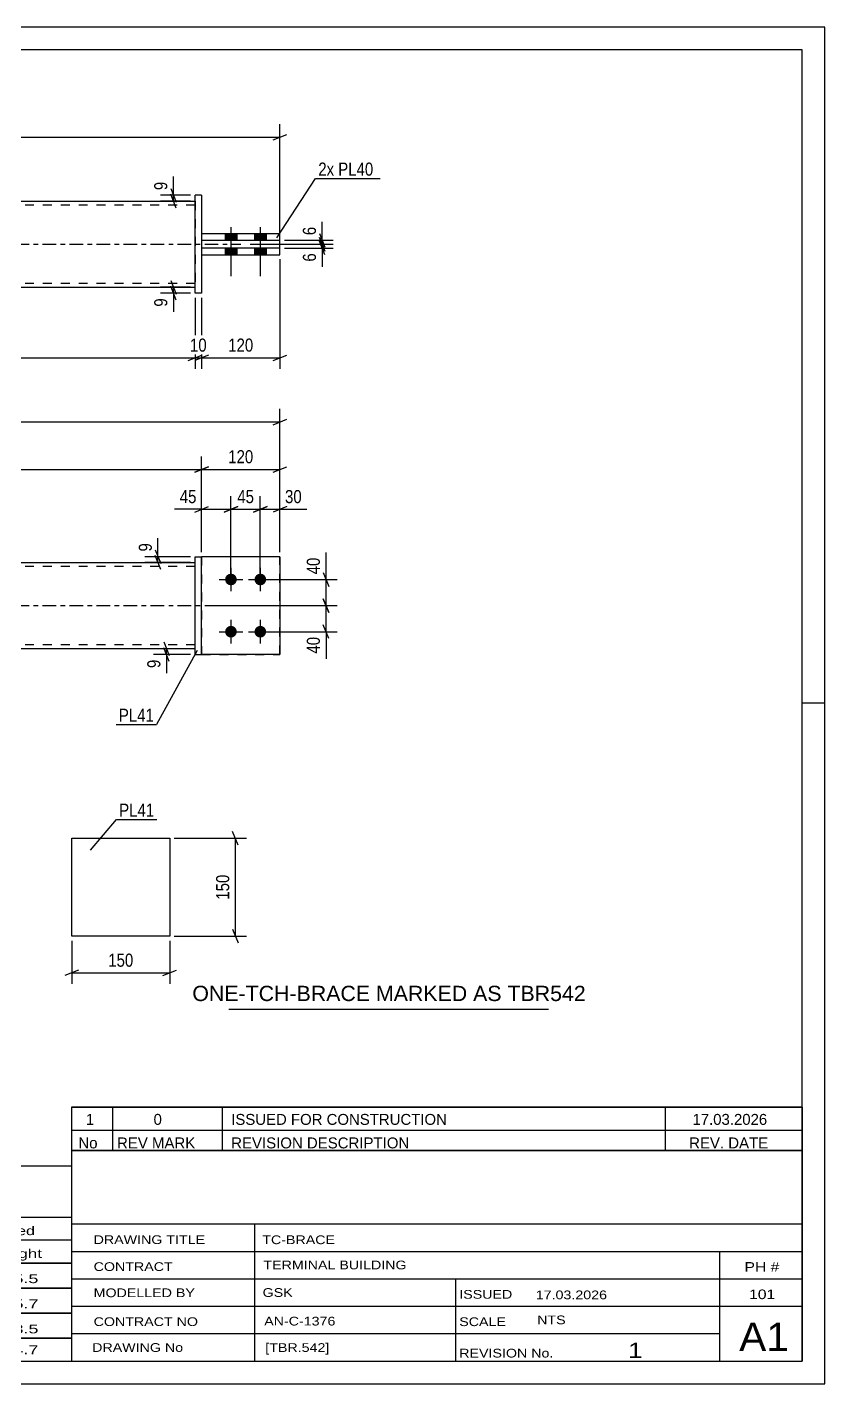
# Model space of a CAD drawing. Header units: millimetres. Extents: x 0 to 420, y 0 to 297.
# Drawn here: x 245.3 to 420, y 0 to 297 of the extents above; entities that cross this region are included whole.
import ezdxf

# ---------------------------------------------------------------- set-up
doc = ezdxf.new("R2010")
doc.units = ezdxf.units.MM
doc.linetypes.add('DXK_LINE_DOT2', pattern=[3.9198, 1.9599, -1.9599])
doc.linetypes.add('DXK_LINE_DOT3', pattern=[5.9187, 2.979, -0.9799, 0.9799, -0.9799])
doc.styles.add('Arial', font='arial.ttf', dxfattribs={"height": 0.2})
doc.styles.add('Arial Narrow', font='ARIALN.TTF', dxfattribs={"height": 0.2})

# ---------------------------------------------------------------- blocks, each defined once
blk = doc.blocks.new('Unknown-581632474-1163')
at = {"color": 5, "linetype": 'Continuous'}
for p, q in [((420, 297), (0, 297)), ((420, 0), (420, 297)), ((415, 292), (5, 292)), ((415, 5), (415, 292)), ((420, 149), (415, 149)), ((5, 5), (415, 5)), ((0, 0), (420, 0))]:
    blk.add_line(p, q, dxfattribs=at)
blk = doc.blocks.new('Part-581632474-1810 - 1791')
at = {"color": 2, "linetype": 'Continuous'}
for p, q in [((128.47, 179.8), (282.09, 179.8)), ((282.09, 160.94), (128.47, 160.94))]:
    blk.add_line(p, q, dxfattribs=at)
at = {"color": 7, "linetype": 'DXK_LINE_DOT2'}
for p, q in [((128.47, 160.94), (128.47, 179.8)), ((282.09, 178.94), (128.47, 178.94)), ((282.09, 160.94), (282.09, 179.8)), ((282.09, 161.8), (128.47, 161.8))]:
    blk.add_line(p, q, dxfattribs=at)
at = {"color": 7, "linetype": 'DXK_LINE_DOT3'}
blk.add_line((118.47, 170.37), (292.09, 170.37), dxfattribs=at)
blk = doc.blocks.new('Part-581632474-1798 - 1791')
at = {"color": 7, "linetype": 'DXK_LINE_DOT2'}
for p, q in [((300.66, 181.08), (283.52, 181.08)), ((283.52, 181.08), (283.52, 159.66)), ((300.66, 159.66), (300.66, 181.08)), ((283.52, 159.66), (300.66, 159.66))]:
    blk.add_line(p, q, dxfattribs=at)
blk = doc.blocks.new('Part-581632474-1815 - 1791')
at = {"color": 2, "linetype": 'Continuous'}
for p, q in [((300.66, 181.08), (283.52, 181.08)), ((300.66, 181.08), (300.66, 159.66)), ((300.66, 159.66), (283.52, 159.66))]:
    blk.add_line(p, q, dxfattribs=at)
at = {"color": 7, "linetype": 'DXK_LINE_DOT2'}
blk.add_line((283.52, 181.08), (283.52, 159.66), dxfattribs=at)
blk = doc.blocks.new('Bolt-581632474-1800 - 1791')
at = {"linetype": 'Continuous'}
for points in [[(289.95, 177.37, -1), (289.95, 174.8, -1)], [(296.38, 177.37, -1), (296.38, 174.8, -1)], [(289.95, 165.94, -1), (289.95, 163.37, -1)], [(296.38, 165.94, -1), (296.38, 163.37, -1)]]:
    blk.add_hatch(color=1, dxfattribs=at).paths.add_polyline_path(points)
at = {"color": 1, "linetype": 'Continuous'}
for p, q in [((289.95, 178.66), (289.95, 173.51)), ((296.38, 178.66), (296.38, 173.51)), ((287.38, 176.08), (292.52, 176.08)), ((293.81, 176.08), (298.95, 176.08)), ((289.95, 167.23), (289.95, 162.08)), ((296.38, 167.23), (296.38, 162.08)), ((287.38, 164.66), (292.52, 164.66)), ((293.81, 164.66), (298.95, 164.66))]:
    blk.add_line(p, q, dxfattribs=at)
blk = doc.blocks.new('Part-581632474-1835 - 1791')
at = {"color": 2, "linetype": 'Continuous'}
for p, q in [((282.09, 159.66), (282.09, 181.08)), ((282.09, 181.08), (283.52, 181.08)), ((283.52, 159.66), (283.52, 181.08)), ((282.09, 159.66), (283.52, 159.66))]:
    blk.add_line(p, q, dxfattribs=at)
blk = doc.blocks.new('Part-581632474-2156 - 2128')
at = {"color": 2, "linetype": 'Continuous'}
for p, q in [((128.47, 258.9), (282.09, 258.9)), ((128.47, 240.05), (282.09, 240.05))]:
    blk.add_line(p, q, dxfattribs=at)
at = {"color": 7, "linetype": 'DXK_LINE_DOT2'}
for p, q in [((128.47, 240.05), (128.47, 258.9)), ((282.09, 258.9), (282.09, 240.05)), ((282.09, 258.05), (128.47, 258.05)), ((282.09, 240.9), (128.47, 240.9))]:
    blk.add_line(p, q, dxfattribs=at)
at = {"color": 7, "linetype": 'DXK_LINE_DOT3'}
blk.add_line((118.47, 249.48), (292.09, 249.48), dxfattribs=at)
blk = doc.blocks.new('Part-581632474-2134 - 2128')
at = {"color": 2, "linetype": 'Continuous'}
for p, q in [((300.66, 248.62), (283.52, 248.62)), ((283.52, 248.62), (283.52, 247.19)), ((283.52, 247.19), (300.66, 247.19)), ((300.66, 247.19), (300.66, 248.62))]:
    blk.add_line(p, q, dxfattribs=at)
blk = doc.blocks.new('Part-581632474-2139 - 2128')
at = {"color": 2, "linetype": 'Continuous'}
for p, q in [((300.66, 251.76), (283.52, 251.76)), ((283.52, 251.76), (283.52, 250.33)), ((283.52, 250.33), (300.66, 250.33)), ((300.66, 250.33), (300.66, 251.76))]:
    blk.add_line(p, q, dxfattribs=at)
blk = doc.blocks.new('Part-581632474-2151 - 2128')
at = {"color": 2, "linetype": 'Continuous'}
for p, q in [((283.52, 260.19), (282.09, 260.19)), ((282.09, 238.76), (282.09, 260.19)), ((283.52, 260.19), (283.52, 238.76)), ((283.52, 238.76), (282.09, 238.76))]:
    blk.add_line(p, q, dxfattribs=at)
blk = doc.blocks.new('Bolt-581632474-2157 - 2128')
at = {"linetype": 'Continuous'}
for points in [[(291.24, 251.76), (288.66, 251.76), (288.66, 250.33), (291.24, 250.33)], [(291.24, 251.76), (288.66, 251.76), (288.66, 250.33), (291.24, 250.33)], [(297.66, 251.76), (295.09, 251.76), (295.09, 250.33), (297.66, 250.33)], [(297.66, 251.76), (295.09, 251.76), (295.09, 250.33), (297.66, 250.33)], [(291.24, 248.62), (288.66, 248.62), (288.66, 247.19), (291.24, 247.19)], [(291.24, 248.62), (288.66, 248.62), (288.66, 247.19), (291.24, 247.19)], [(297.66, 248.62), (295.09, 248.62), (295.09, 247.19), (297.66, 247.19)], [(297.66, 248.62), (295.09, 248.62), (295.09, 247.19), (297.66, 247.19)]]:
    blk.add_hatch(color=1, dxfattribs=at).paths.add_polyline_path(points)
at = {"color": 1, "linetype": 'Continuous'}
for p, q in [((289.95, 253.19), (289.95, 242.48)), ((289.95, 253.19), (289.95, 242.48)), ((296.38, 253.19), (296.38, 242.48)), ((296.38, 253.19), (296.38, 242.48)), ((288.66, 251.76), (288.66, 250.33)), ((288.66, 251.76), (288.66, 250.33)), ((291.24, 251.76), (291.24, 250.33)), ((291.24, 251.76), (291.24, 250.33)), ((295.09, 251.76), (295.09, 250.33)), ((295.09, 251.76), (295.09, 250.33)), ((297.66, 251.76), (297.66, 250.33)), ((297.66, 251.76), (297.66, 250.33)), ((288.66, 248.62), (288.66, 247.19)), ((288.66, 248.62), (288.66, 247.19)), ((291.24, 248.62), (291.24, 247.19)), ((291.24, 248.62), (291.24, 247.19)), ((295.09, 248.62), (295.09, 247.19)), ((295.09, 248.62), (295.09, 247.19)), ((297.66, 248.62), (297.66, 247.19)), ((297.66, 248.62), (297.66, 247.19))]:
    blk.add_line(p, q, dxfattribs=at)
blk = doc.blocks.new('Part-581632474-1390 - 1374')
at = {"color": 2, "linetype": 'Continuous'}
for p, q in [((255.1, 98.02), (255.1, 119.44)), ((255.1, 119.44), (276.53, 119.44)), ((276.53, 119.44), (276.53, 98.02)), ((276.53, 98.02), (255.1, 98.02))]:
    blk.add_line(p, q, dxfattribs=at)
blk = doc.blocks.new('StraightDimension-581632474-2023 - 1791')
at = {"color": 7, "linetype": 'Continuous'}
for p, q in [((111.4, 211.17), (108.4, 209.97)), ((109.9, 182.08), (109.9, 213.42)), ((299.16, 209.97), (302.16, 211.17)), ((300.66, 182.08), (300.66, 213.42)), ((109.9, 210.57), (300.66, 210.57))]:
    blk.add_line(p, q, dxfattribs=at)
at = {"color": 0}
blk.add_wipeout([(209.54, 211.32), (209.54, 215.52), (201.03, 215.52), (201.03, 211.32)], dxfattribs=at)
at = {"color": 3, "style": 'Arial Narrow'}
blk.add_text('1335', height=2.863, dxfattribs=at).set_placement((201.63, 211.92))
blk = doc.blocks.new('StraightDimension-581632474-1842 - 1791')
at = {"color": 7, "linetype": 'Continuous'}
for p, q in [((273.37, 182.58), (274.57, 179.58)), ((274.57, 178.3), (273.37, 181.3)), ((281.09, 181.08), (271.12, 181.08)), ((281.09, 179.8), (271.12, 179.8)), ((273.97, 179.8), (273.97, 181.08))]:
    blk.add_line(p, q, dxfattribs=at)
at = {"color": 0}
blk.add_wipeout([(273.22, 184.64), (269.02, 184.64), (269.02, 181.61), (273.22, 181.61)], dxfattribs=at)
at = {"color": 7, "linetype": 'Continuous'}
blk.add_line((273.97, 181.08), (273.97, 185.16), dxfattribs=at)
blk.add_line((273.97, 181.08), (273.97, 185.16), dxfattribs=at)
at = {"color": 3, "style": 'Arial Narrow'}
blk.add_text('9', height=2.86, rotation=90.0002, dxfattribs=at).set_placement((272.62, 182.21))
blk = doc.blocks.new('StraightDimension-581632474-2043 - 1791')
at = {"color": 7, "linetype": 'Continuous'}
for p, q in [((283.52, 182.08), (283.52, 194.3)), ((289.95, 177.08), (289.95, 194.3)), ((282.02, 190.85), (285.02, 192.05)), ((283.52, 191.45), (289.95, 191.45)), ((291.45, 192.05), (288.45, 190.85))]:
    blk.add_line(p, q, dxfattribs=at)
at = {"color": 0}
blk.add_wipeout([(283, 192.2), (283, 196.4), (278.14, 196.4), (278.14, 192.2)], dxfattribs=at)
at = {"color": 7, "linetype": 'Continuous'}
blk.add_line((283.52, 191.45), (277.61, 191.45), dxfattribs=at)
blk.add_line((283.52, 191.45), (277.61, 191.45), dxfattribs=at)
at = {"color": 3, "style": 'Arial Narrow'}
blk.add_text('45', height=2.863, dxfattribs=at).set_placement((278.74, 192.8))
blk = doc.blocks.new('StraightDimension-581632474-1851 - 1791')
at = {"color": 7, "linetype": 'Continuous'}
for p, q in [((281.09, 160.94), (272.99, 160.94)), ((275.24, 162.44), (276.44, 159.44)), ((276.44, 158.16), (275.24, 161.16)), ((275.84, 159.66), (275.84, 160.94)), ((281.09, 159.66), (272.99, 159.66))]:
    blk.add_line(p, q, dxfattribs=at)
at = {"color": 0}
blk.add_wipeout([(275.09, 159.13), (270.89, 159.13), (270.89, 156.1), (275.09, 156.1)], dxfattribs=at)
at = {"color": 7, "linetype": 'Continuous'}
blk.add_line((275.84, 159.66), (275.84, 155.58), dxfattribs=at)
blk.add_line((275.84, 159.66), (275.84, 155.58), dxfattribs=at)
at = {"color": 3, "style": 'Arial Narrow'}
blk.add_text('9', height=2.86, rotation=90.0002, dxfattribs=at).set_placement((274.49, 156.7))
blk = doc.blocks.new('StraightDimension-581632474-2059 - 1791')
at = {"color": 7, "linetype": 'Continuous'}
for p, q in [((289.95, 177.08), (289.95, 194.3)), ((296.38, 177.08), (296.38, 194.3)), ((288.45, 190.85), (291.45, 192.05)), ((289.95, 191.45), (296.38, 191.45)), ((297.88, 192.05), (294.88, 190.85))]:
    blk.add_line(p, q, dxfattribs=at)
at = {"color": 0}
blk.add_wipeout([(295.59, 192.2), (295.59, 196.4), (290.74, 196.4), (290.74, 192.2)], dxfattribs=at)
at = {"color": 3, "style": 'Arial Narrow'}
blk.add_text('45', height=2.863, dxfattribs=at).set_placement((291.34, 192.8))
blk = doc.blocks.new('StraightDimension-581632474-1954 - 1791')
at = {"color": 7, "linetype": 'Continuous'}
for p, q in [((283.52, 182.08), (283.52, 203.03)), ((300.66, 182.08), (300.66, 203.03)), ((285.02, 200.78), (282.02, 199.58)), ((283.52, 200.18), (300.66, 200.18)), ((299.16, 199.58), (302.16, 200.78))]:
    blk.add_line(p, q, dxfattribs=at)
at = {"color": 0}
blk.add_wipeout([(295.43, 200.93), (295.43, 205.13), (288.75, 205.13), (288.75, 200.93)], dxfattribs=at)
at = {"color": 3, "style": 'Arial Narrow'}
blk.add_text('120', height=2.863, dxfattribs=at).set_placement((289.35, 201.53))
blk = doc.blocks.new('StraightDimension-581632474-1973 - 1791')
at = {"color": 7, "linetype": 'Continuous'}
for p, q in [((127.05, 171.37), (127.05, 203.03)), ((283.52, 182.08), (283.52, 203.03)), ((128.55, 200.78), (125.55, 199.58)), ((127.05, 200.18), (283.52, 200.18)), ((282.02, 199.58), (285.02, 200.78))]:
    blk.add_line(p, q, dxfattribs=at)
at = {"color": 0}
blk.add_wipeout([(209.54, 200.93), (209.54, 205.13), (201.03, 205.13), (201.03, 200.93)], dxfattribs=at)
at = {"color": 3, "style": 'Arial Narrow'}
blk.add_text('1095', height=2.863, dxfattribs=at).set_placement((201.63, 201.53))
blk = doc.blocks.new('StraightDimension-581632474-2004 - 1791')
at = {"color": 7, "linetype": 'Continuous'}
for p, q in [((297.38, 176.08), (313.17, 176.08)), ((310.17, 177.58), (311.37, 174.58)), ((310.77, 170.37), (310.77, 176.08)), ((284.52, 170.37), (313.17, 170.37)), ((311.37, 168.87), (310.17, 171.87))]:
    blk.add_line(p, q, dxfattribs=at)
at = {"color": 0}
blk.add_wipeout([(310.02, 181.47), (305.82, 181.47), (305.82, 176.61), (310.02, 176.61)], dxfattribs=at)
at = {"color": 7, "linetype": 'Continuous'}
blk.add_line((310.77, 176.08), (310.77, 181.99), dxfattribs=at)
blk.add_line((310.77, 176.08), (310.77, 181.99), dxfattribs=at)
at = {"color": 3, "style": 'Arial Narrow'}
blk.add_text('40', height=2.863, rotation=90.0002, dxfattribs=at).set_placement((309.42, 177.21))
blk = doc.blocks.new('StraightDimension-581632474-2072 - 1791')
at = {"color": 7, "linetype": 'Continuous'}
for p, q in [((296.38, 177.08), (296.38, 194.3)), ((300.66, 182.08), (300.66, 194.3)), ((294.88, 190.85), (297.88, 192.05)), ((296.38, 191.45), (300.66, 191.45)), ((302.16, 192.05), (299.16, 190.85))]:
    blk.add_line(p, q, dxfattribs=at)
at = {"color": 0}
blk.add_wipeout([(306.05, 192.2), (306.05, 196.4), (301.19, 196.4), (301.19, 192.2)], dxfattribs=at)
at = {"color": 7, "linetype": 'Continuous'}
blk.add_line((300.66, 191.45), (306.57, 191.45), dxfattribs=at)
blk.add_line((300.66, 191.45), (306.57, 191.45), dxfattribs=at)
at = {"color": 3, "style": 'Arial Narrow'}
blk.add_text('30', height=2.863, dxfattribs=at).set_placement((301.79, 192.8))
blk = doc.blocks.new('StraightDimension-581632474-2013 - 1791')
at = {"color": 7, "linetype": 'Continuous'}
for p, q in [((284.52, 170.37), (313.17, 170.37)), ((310.17, 171.87), (311.37, 168.87)), ((310.77, 164.66), (310.77, 170.37)), ((297.38, 164.66), (313.17, 164.66)), ((311.37, 163.16), (310.17, 166.16))]:
    blk.add_line(p, q, dxfattribs=at)
at = {"color": 0}
blk.add_wipeout([(310.02, 164.13), (305.82, 164.13), (305.82, 159.27), (310.02, 159.27)], dxfattribs=at)
at = {"color": 7, "linetype": 'Continuous'}
blk.add_line((310.77, 164.66), (310.77, 158.75), dxfattribs=at)
blk.add_line((310.77, 164.66), (310.77, 158.75), dxfattribs=at)
at = {"color": 3, "style": 'Arial Narrow'}
blk.add_text('40', height=2.863, rotation=90.0002, dxfattribs=at).set_placement((309.42, 159.87))
blk = doc.blocks.new('StraightDimension-581632474-2273 - 2128')
at = {"color": 7, "linetype": 'Continuous'}
for p, q in [((128.47, 237.76), (128.47, 222.21)), ((282.09, 237.76), (282.09, 222.21)), ((129.97, 225.21), (126.97, 224.01)), ((128.47, 224.61), (282.09, 224.61)), ((280.59, 224.01), (283.59, 225.21))]:
    blk.add_line(p, q, dxfattribs=at)
at = {"color": 0}
blk.add_wipeout([(209.54, 225.36), (209.54, 229.56), (201.03, 229.56), (201.03, 225.36)], dxfattribs=at)
at = {"color": 3, "style": 'Arial Narrow'}
blk.add_text('1075', height=2.863, dxfattribs=at).set_placement((201.63, 225.96))
blk = doc.blocks.new('StraightDimension-581632474-2185 - 2128')
at = {"color": 7, "linetype": 'Continuous'}
for p, q in [((276.76, 261.69), (277.96, 258.69)), ((281.09, 260.19), (274.51, 260.19)), ((281.09, 258.9), (274.51, 258.9)), ((277.96, 257.4), (276.76, 260.4)), ((277.36, 258.9), (277.36, 260.19))]:
    blk.add_line(p, q, dxfattribs=at)
at = {"color": 0}
blk.add_wipeout([(276.61, 263.74), (272.41, 263.74), (272.41, 260.72), (276.61, 260.72)], dxfattribs=at)
at = {"color": 7, "linetype": 'Continuous'}
blk.add_line((277.36, 260.19), (277.36, 264.27), dxfattribs=at)
blk.add_line((277.36, 260.19), (277.36, 264.27), dxfattribs=at)
at = {"color": 3, "style": 'Arial Narrow'}
blk.add_text('9', height=2.86, rotation=90.0002, dxfattribs=at).set_placement((276.01, 261.32))
blk = doc.blocks.new('StraightDimension-581632474-2196 - 2128')
at = {"color": 7, "linetype": 'Continuous'}
for p, q in [((301.66, 250.33), (312.31, 250.33)), ((309.31, 251.83), (310.51, 248.83)), ((310.51, 247.98), (309.31, 250.98)), ((309.91, 249.48), (309.91, 250.33)), ((294.16, 249.48), (312.31, 249.48))]:
    blk.add_line(p, q, dxfattribs=at)
at = {"color": 0}
blk.add_wipeout([(309.16, 253.89), (304.96, 253.89), (304.96, 250.86), (309.16, 250.86)], dxfattribs=at)
at = {"color": 7, "linetype": 'Continuous'}
blk.add_line((309.91, 250.33), (309.91, 254.41), dxfattribs=at)
blk.add_line((309.91, 250.33), (309.91, 254.41), dxfattribs=at)
at = {"color": 3, "style": 'Arial Narrow'}
blk.add_text('6', height=2.86, rotation=90.0002, dxfattribs=at).set_placement((308.56, 251.46))
blk = doc.blocks.new('StraightDimension-581632474-2205 - 2128')
at = {"color": 7, "linetype": 'Continuous'}
for p, q in [((309.31, 250.98), (310.51, 247.98)), ((310.51, 247.12), (309.31, 250.12)), ((294.16, 249.48), (312.31, 249.48)), ((301.66, 248.62), (312.31, 248.62)), ((309.91, 248.62), (309.91, 249.48))]:
    blk.add_line(p, q, dxfattribs=at)
at = {"color": 0}
blk.add_wipeout([(309.16, 248.09), (304.96, 248.09), (304.96, 245.07), (309.16, 245.07)], dxfattribs=at)
at = {"color": 7, "linetype": 'Continuous'}
blk.add_line((309.91, 248.62), (309.91, 244.54), dxfattribs=at)
blk.add_line((309.91, 248.62), (309.91, 244.54), dxfattribs=at)
at = {"color": 3, "style": 'Arial Narrow'}
blk.add_text('6', height=2.86, rotation=90.0002, dxfattribs=at).set_placement((308.56, 245.67))
blk = doc.blocks.new('StraightDimension-581632474-2225 - 2128')
at = {"color": 7, "linetype": 'Continuous'}
for p, q in [((276.76, 241.55), (277.96, 238.55)), ((281.09, 240.05), (274.51, 240.05)), ((281.09, 238.76), (274.51, 238.76)), ((277.96, 237.26), (276.76, 240.26)), ((277.36, 238.76), (277.36, 240.05))]:
    blk.add_line(p, q, dxfattribs=at)
at = {"color": 0}
blk.add_wipeout([(276.61, 238.24), (272.41, 238.24), (272.41, 235.21), (276.61, 235.21)], dxfattribs=at)
at = {"color": 7, "linetype": 'Continuous'}
blk.add_line((277.36, 238.76), (277.36, 234.68), dxfattribs=at)
blk.add_line((277.36, 238.76), (277.36, 234.68), dxfattribs=at)
at = {"color": 3, "style": 'Arial Narrow'}
blk.add_text('9', height=2.86, rotation=90.0002, dxfattribs=at).set_placement((276.01, 235.81))
blk = doc.blocks.new('StraightDimension-581632474-2235 - 2128')
at = {"color": 7, "linetype": 'Continuous'}
for p, q in [((300.66, 246.19), (300.66, 222.21)), ((283.52, 237.76), (283.52, 222.21)), ((285.02, 225.21), (282.02, 224.01)), ((283.52, 224.61), (300.66, 224.61)), ((299.16, 224.01), (302.16, 225.21))]:
    blk.add_line(p, q, dxfattribs=at)
at = {"color": 0}
blk.add_wipeout([(295.43, 225.36), (295.43, 229.56), (288.75, 229.56), (288.75, 225.36)], dxfattribs=at)
at = {"color": 3, "style": 'Arial Narrow'}
blk.add_text('120', height=2.863, dxfattribs=at).set_placement((289.35, 225.96))
blk = doc.blocks.new('StraightDimension-581632474-2245 - 2128')
at = {"color": 7, "linetype": 'Continuous'}
for p, q in [((282.09, 237.76), (282.09, 222.21)), ((283.52, 237.76), (283.52, 222.21)), ((280.59, 224.01), (283.59, 225.21)), ((285.02, 225.21), (282.02, 224.01)), ((282.09, 224.61), (283.52, 224.61))]:
    blk.add_line(p, q, dxfattribs=at)
at = {"color": 0}
blk.add_wipeout([(285.23, 225.36), (285.23, 229.56), (280.38, 229.56), (280.38, 225.36)], dxfattribs=at)
at = {"color": 3, "style": 'Arial Narrow'}
blk.add_text('10', height=2.863, dxfattribs=at).set_placement((280.98, 225.96))
blk = doc.blocks.new('StraightDimension-581632474-2282 - 2128')
at = {"color": 7, "linetype": 'Continuous'}
for p, q in [((111.4, 273.51), (108.4, 272.31)), ((109.9, 248.19), (109.9, 275.76)), ((299.16, 272.31), (302.16, 273.51)), ((300.66, 248.19), (300.66, 275.76)), ((109.9, 272.91), (300.66, 272.91))]:
    blk.add_line(p, q, dxfattribs=at)
at = {"color": 0}
blk.add_wipeout([(209.54, 273.66), (209.54, 277.86), (201.03, 277.86), (201.03, 273.66)], dxfattribs=at)
at = {"color": 3, "style": 'Arial Narrow'}
blk.add_text('1335', height=2.863, dxfattribs=at).set_placement((201.63, 274.26))
blk = doc.blocks.new('StraightDimension-581632474-1392 - 1374')
at = {"color": 7, "linetype": 'Continuous'}
for p, q in [((255.1, 97.02), (255.1, 87.57)), ((276.53, 97.02), (276.53, 87.57)), ((256.6, 90.57), (253.6, 89.37)), ((255.1, 89.97), (276.53, 89.97)), ((275.03, 89.37), (278.03, 90.57))]:
    blk.add_line(p, q, dxfattribs=at)
at = {"color": 0}
blk.add_wipeout([(269.16, 90.72), (269.16, 94.92), (262.48, 94.92), (262.48, 90.72)], dxfattribs=at)
at = {"color": 3, "style": 'Arial Narrow'}
blk.add_text('150', height=2.863, dxfattribs=at).set_placement((263.08, 91.32))
blk = doc.blocks.new('StraightDimension-581632474-1397 - 1374')
at = {"color": 7, "linetype": 'Continuous'}
for p, q in [((277.53, 119.44), (293.32, 119.44)), ((291.52, 117.94), (290.32, 120.94)), ((290.92, 98.02), (290.92, 119.44)), ((277.53, 98.02), (293.32, 98.02)), ((290.32, 99.52), (291.52, 96.52))]:
    blk.add_line(p, q, dxfattribs=at)
at = {"color": 0}
blk.add_wipeout([(290.17, 112.07), (285.97, 112.07), (285.97, 105.39), (290.17, 105.39)], dxfattribs=at)
at = {"color": 3, "style": 'Arial Narrow'}
blk.add_text('150', height=2.863, rotation=90.0002, dxfattribs=at).set_placement((289.57, 105.99))
blk = doc.blocks.new('Unknown-581632474-3412')
at = {"color": 7, "linetype": 'Continuous'}
blk.add_line((289.5, 82.05), (359.5, 82.05), dxfattribs=at)
at = {"color": 7, "style": 'Arial'}
blk.add_text('ONE-TCH-BRACE MARKED AS TBR542', height=3.3428, dxfattribs=at).set_placement((281.49, 83.8))
blk = doc.blocks.new('Unknown-581632474-3409')
at = {"color": 7, "linetype": 'Continuous'}
for p, q in [((255, 51.05), (255, 5)), ((255, 51.05), (415, 51.05)), ((415, 51), (415, 5)), ((255, 35), (415, 35)), ((295.14, 35), (295.14, 5)), ((255, 29), (415, 29)), ((397, 5.05), (397, 29.05)), ((255, 23), (415, 23)), ((339.14, 23), (339.14, 5)), ((255, 17), (415, 17)), ((255, 11), (397, 11)), ((255, 5), (415, 5))]:
    blk.add_line(p, q, dxfattribs=at)
at = {"color": 7, "style": 'Arial Narrow'}
for s, height, width, p in [('DRAWING TITLE', 1.9089, 1.425378, (259.88, 30.61)), ('TC-BRACE', 1.909, 1.425378, (296.81, 30.59)), ('TERMINAL BUILDING', 1.9089, 1.425378, (297.06, 25.07)), ('CONTRACT', 1.909, 1.425378, (259.88, 24.71)), ('MODELLED BY', 1.9089, 1.425378, (259.88, 18.98)), ('GSK', 1.909, 1.425378, (296.88, 19.04)), ('ISSUED', 1.909, 1.425378, (339.94, 18.64)), ('17.03.2026', 1.909, 1.425378, (356.69, 18.52)), ('CONTRACT NO', 1.9089, 1.425378, (259.88, 12.66)), ('AN-C-1376', 1.909, 1.425378, (297.23, 12.78)), ('SCALE', 1.909, 1.425378, (339.94, 12.65)), ('A1', 6.204, 1.25, (401.24, 7.2)), ('DRAWING No', 1.909, 1.425378, (259.56, 7)), ('[TBR.542]', 1.909, 1.425378, (297.46, 6.99)), ('1', 3.34, 1.5, (376.91, 5.68)), ('REVISION No.', 1.9089, 1.425378, (339.94, 5.77))]:
    blk.add_text(s, height=height, dxfattribs=dict(at, width=width)).set_placement(p)
at = {"color": 7, "linetype": 'Continuous', "style": 'Arial Narrow'}
for s, height, width, p in [('PH #', 2.1, 1.42538, (402.4, 24.55)), ('101', 2.1, 1.42538, (403.41, 18.55)), ('NTS', 1.909, 1.425378, (357, 13.05))]:
    blk.add_text(s, height=height, dxfattribs=dict(at, width=width)).set_placement(p)
blk = doc.blocks.new('Unknown-581632474-3410')
at = {"color": 7, "linetype": 'Continuous'}
for p, q in [((255, 60.55), (415, 60.55)), ((415, 60.55), (255, 60.55)), ((255, 60.55), (255, 55.55)), ((264, 60.55), (264, 55.55)), ((288, 60.55), (288, 55.55)), ((385, 60.55), (385, 55.55)), ((415, 60.55), (415, 55.55)), ((255, 55.55), (415, 55.55)), ((255, 55.55), (255, 51.05)), ((255, 55.55), (415, 55.55)), ((264, 55.55), (264, 51.05)), ((288, 55.55), (288, 51.05)), ((385, 55.55), (385, 51.05)), ((415, 55.55), (415, 51.05)), ((415, 51.05), (255, 51.05))]:
    blk.add_line(p, q, dxfattribs=at)
at = {"color": 7, "linetype": 'Continuous', "style": 'Arial Narrow'}
for s, height, width, p in [('1', 2.39, 1.196471, (258.16, 56.7)), ('0', 2.39, 1.196471, (273, 56.7)), ('ISSUED FOR CONSTRUCTION', 2.3861, 1.196471, (290, 56.7)), ('17.03.2026', 2.386, 1.196471, (391, 56.7)), ('No', 2.386, 1.2, (256.54, 51.55)), ('REV MARK', 2.386, 1.2, (265, 51.55)), ('REVISION DESCRIPTION', 2.3861, 1.2, (290, 51.55)), ('REV. DATE', 2.386, 1.2, (390.28, 51.55))]:
    blk.add_text(s, height=height, dxfattribs=dict(at, width=width)).set_placement(p)
blk = doc.blocks.new('Unknown-581632474-3411')
at = {"color": 7, "linetype": 'Continuous'}
for p, q in [((95, 47.75), (255, 47.75)), ((95, 36.5), (95, 47.75)), ((255, 47.75), (255, 36.5)), ((95, 36.5), (255, 36.5)), ((95, 36.5), (95, 31.5)), ((255, 36.5), (255, 31.5)), ((95, 31.5), (255, 31.5)), ((95, 31.5), (95, 26.5)), ((119, 31.5), (119, 26.5)), ((154.5, 31.5), (154.5, 26.5)), ((180.5, 31.5), (180.5, 26.5)), ((193.5, 31.5), (193.5, 26.5)), ((211, 31.5), (211, 26.5)), ((233, 31.5), (233, 26.5)), ((255, 31.5), (255, 26.5)), ((95, 26.5), (255, 26.5)), ((95, 26.45), (95, 21.05)), ((95, 26.45), (255, 26.45)), ((119, 26.5), (119, 21)), ((154.5, 26.5), (154.5, 21)), ((180.5, 26.5), (180.5, 21)), ((193.5, 26.5), (193.5, 21)), ((211, 26.5), (211, 21)), ((233, 26.5), (233, 21)), ((255, 26.45), (255, 21.05)), ((95, 21.05), (255, 21.05)), ((95, 20.95), (95, 15.55)), ((95, 20.95), (255, 20.95)), ((119, 21), (119, 15.5)), ((154.5, 21), (154.5, 15.5)), ((180.5, 21), (180.5, 15.5)), ((193.5, 21), (193.5, 15.5)), ((211, 21), (211, 15.5)), ((233, 21), (233, 15.5)), ((255, 20.95), (255, 15.55)), ((95, 15.55), (255, 15.55)), ((95, 15.45), (95, 10.05)), ((95, 15.45), (255, 15.45)), ((119, 15.5), (119, 10)), ((154.5, 15.5), (154.5, 10)), ((180.5, 15.5), (180.5, 10)), ((193.5, 15.5), (193.5, 10)), ((211, 15.5), (211, 10)), ((233, 15.5), (233, 10)), ((255, 15.45), (255, 10.05)), ((95, 10.05), (255, 10.05)), ((95, 10), (255, 10)), ((95, 10), (95, 5)), ((211, 10), (211, 5)), ((233, 10), (233, 5)), ((255, 10), (255, 5)), ((95, 5), (255, 5))]:
    blk.add_line(p, q, dxfattribs=at)
at = {"color": 7, "style": 'Arial Narrow'}
for s, height, width, p in [('GENERAL NOTES & WELD DETAILS :', 2.8633, 1.4, (96.15, 40.06)), ('REFER TYP DRAWING TYP-01', 1.9089, 1.6, (179.7, 40.16)), ("MATERIAL LIST FOR ASSEMBLY MK'D", 1.9089, 1.6, (96.15, 32.56)), ('TBR542', 1.909, 1.794707, (187.59, 32.47)), ('1', 1.91, 1.794707, (217.08, 32.56)), ('No. Required', 1.9089, 1.6, (226.41, 32.56)), ('Mark', 1.909, 1.7, (96.34, 27.5)), ('Profile', 1.909, 1.7, (129.41, 27.5)), ('Material', 1.909, 1.7, (159.54, 27.56)), ('No.', 1.909, 1.7, (184.5, 27.56)), ('Length', 1.909, 1.7, (195, 27.56)), ('Area', 1.909, 1.7, (217.5, 27.56)), ('Weight', 1.909, 1.7, (237, 27.56))]:
    blk.add_text(s, height=height, dxfattribs=dict(at, width=width)).set_placement(p)
at = {"color": 7, "linetype": 'Continuous', "style": 'Arial Narrow'}
for s, height, width, p in [('TBR542', 1.909, 1.794707, (96.5, 22.06)), ('SHS132*6', 1.909, 1.794707, (121, 22.06)), ('E350', 1.909, 1.794707, (160.74, 22.06)), ('1', 1.91, 1.794707, (184.86, 22.06)), ('1075', 1.909, 1.794707, (197.58, 22.06)), ('0.6', 1.909, 1.794707, (221.32, 22.06)), ('25.5', 1.909, 1.794707, (240.14, 22.06)), ('PL40', 1.909, 1.794707, (96.5, 16.56)), ('PL10*120', 1.909, 1.794707, (121, 16.56)), ('E350', 1.909, 1.794707, (160.74, 16.56)), ('4', 1.91, 1.794707, (184.86, 16.56)), ('150', 1.909, 1.794707, (199.77, 16.56)), ('0.0', 1.909, 1.794707, (221.32, 16.56)), ('5.7', 1.909, 1.794707, (242.33, 16.56)), ('PL41', 1.909, 1.794707, (96.5, 11.06)), ('PL10*150', 1.909, 1.794707, (121, 11.06)), ('E350', 1.909, 1.794707, (160.74, 11.06)), ('2', 1.91, 1.794707, (184.86, 11.06)), ('150', 1.909, 1.794707, (199.77, 11.06)), ('0.1', 1.909, 1.794707, (221.32, 11.06)), ('3.5', 1.909, 1.794707, (242.33, 11.06)), ('Total', 1.909, 1.7, (197.33, 6.5)), ('0.8', 1.909, 1.794707, (220.83, 6.5)), ('34.7', 1.909, 1.794707, (240.14, 6.5))]:
    blk.add_text(s, height=height, dxfattribs=dict(at, width=width)).set_placement(p)
blk = doc.blocks.new('Mark-581632474-1831 - 1791')
at = {"color": 0}
blk.add_wipeout([(273.08, 144.93), (273.08, 147.93), (265.4, 147.93), (265.4, 144.93)], dxfattribs=at)
blk.add_wipeout([(273.08, 144.93), (273.08, 147.93), (265.4, 147.93), (265.4, 144.93)], dxfattribs=at)
at = {"color": 30, "linetype": 'Continuous'}
for p in [(282.53, 160.53), (264.8, 144.33)]:
    blk.add_line(p, (273.68, 144.33), dxfattribs=at)
at = {"color": 3, "style": 'Arial Narrow'}
blk.add_text('PL41', height=2.863, dxfattribs=at).set_placement((265.4, 144.93))
blk = doc.blocks.new('MarkSet-581632474-2341 - 2128')
at = {"color": 0}
blk.add_wipeout([(312.54, 264.48), (312.54, 267.48), (309.07, 267.48), (309.07, 264.48)], dxfattribs=at)
blk.add_wipeout([(312.54, 264.48), (312.54, 267.48), (309.07, 267.48), (309.07, 264.48)], dxfattribs=at)
at = {"color": 30, "linetype": 'Continuous'}
blk.add_line((299.98, 250.9), (308.47, 263.88), dxfattribs=at)
at = {"color": 0}
blk.add_wipeout([(321.12, 264.48), (321.12, 267.48), (313.44, 267.48), (313.44, 264.48)], dxfattribs=at)
blk.add_wipeout([(321.12, 264.48), (321.12, 267.48), (313.44, 267.48), (313.44, 264.48)], dxfattribs=at)
at = {"color": 30, "linetype": 'Continuous'}
blk.add_line((308.47, 263.88), (322.62, 263.88), dxfattribs=at)
at = {"color": 3, "style": 'Arial Narrow'}
for s, p in [('2x', (309.07, 264.48)), ('PL40', (313.44, 264.48))]:
    blk.add_text(s, height=2.863, dxfattribs=at).set_placement(p)
blk = doc.blocks.new('Mark-581632474-1386 - 1374')
at = {"color": 0}
blk.add_wipeout([(273.15, 124.15), (273.15, 127.15), (265.47, 127.15), (265.47, 124.15)], dxfattribs=at)
blk.add_wipeout([(273.15, 124.15), (273.15, 127.15), (265.47, 127.15), (265.47, 124.15)], dxfattribs=at)
at = {"color": 30, "linetype": 'Continuous'}
for p, q in [((259.2, 116.8), (264.87, 123.55)), ((264.87, 123.55), (273.75, 123.55))]:
    blk.add_line(p, q, dxfattribs=at)
at = {"color": 3, "style": 'Arial Narrow'}
blk.add_text('PL41', height=2.863, dxfattribs=at).set_placement((265.47, 124.15))

msp = doc.modelspace()

# ---------------------------------------------------------------- block references
for name in ['Unknown-581632474-1163', 'Part-581632474-2156 - 2128', 'Part-581632474-2151 - 2128', 'Bolt-581632474-2157 - 2128', 'Part-581632474-2139 - 2128', 'Part-581632474-2134 - 2128', 'Part-581632474-1810 - 1791', 'Part-581632474-1835 - 1791', 'Part-581632474-1798 - 1791', 'Part-581632474-1815 - 1791', 'Bolt-581632474-1800 - 1791', 'Part-581632474-1390 - 1374', 'Unknown-581632474-3412', 'Unknown-581632474-3410', 'Unknown-581632474-3409', 'Unknown-581632474-3411']:
    msp.add_blockref(name, (0, 0))

# ---------------------------------------------------------------- next in the draw order: block references
for name in ['StraightDimension-581632474-2185 - 2128', 'StraightDimension-581632474-2196 - 2128', 'StraightDimension-581632474-2273 - 2128', 'StraightDimension-581632474-2023 - 1791', 'StraightDimension-581632474-1851 - 1791', 'Mark-581632474-1386 - 1374', 'StraightDimension-581632474-1392 - 1374']:
    msp.add_blockref(name, (0, 0))

# ---------------------------------------------------------------- next in the draw order: block references
for name in ['StraightDimension-581632474-2205 - 2128', 'StraightDimension-581632474-2225 - 2128', 'StraightDimension-581632474-1842 - 1791', 'Mark-581632474-1831 - 1791', 'StraightDimension-581632474-1397 - 1374']:
    msp.add_blockref(name, (0, 0))

# ---------------------------------------------------------------- next in the draw order: block references
for name in ['StraightDimension-581632474-2282 - 2128', 'StraightDimension-581632474-2235 - 2128', 'StraightDimension-581632474-2043 - 1791']:
    msp.add_blockref(name, (0, 0))

# ---------------------------------------------------------------- next in the draw order: block references
for name in ['MarkSet-581632474-2341 - 2128', 'StraightDimension-581632474-2245 - 2128', 'StraightDimension-581632474-2059 - 1791']:
    msp.add_blockref(name, (0, 0))

# ---------------------------------------------------------------- next in the draw order: block references
msp.add_blockref('StraightDimension-581632474-1954 - 1791', (0, 0))

# ---------------------------------------------------------------- next in the draw order: block references
msp.add_blockref('StraightDimension-581632474-1973 - 1791', (0, 0))

# ---------------------------------------------------------------- next in the draw order: block references
msp.add_blockref('StraightDimension-581632474-2004 - 1791', (0, 0))

# ---------------------------------------------------------------- next in the draw order: block references
for name in ['StraightDimension-581632474-2072 - 1791', 'StraightDimension-581632474-2013 - 1791']:
    msp.add_blockref(name, (0, 0))

doc.saveas('drawing.dxf')
